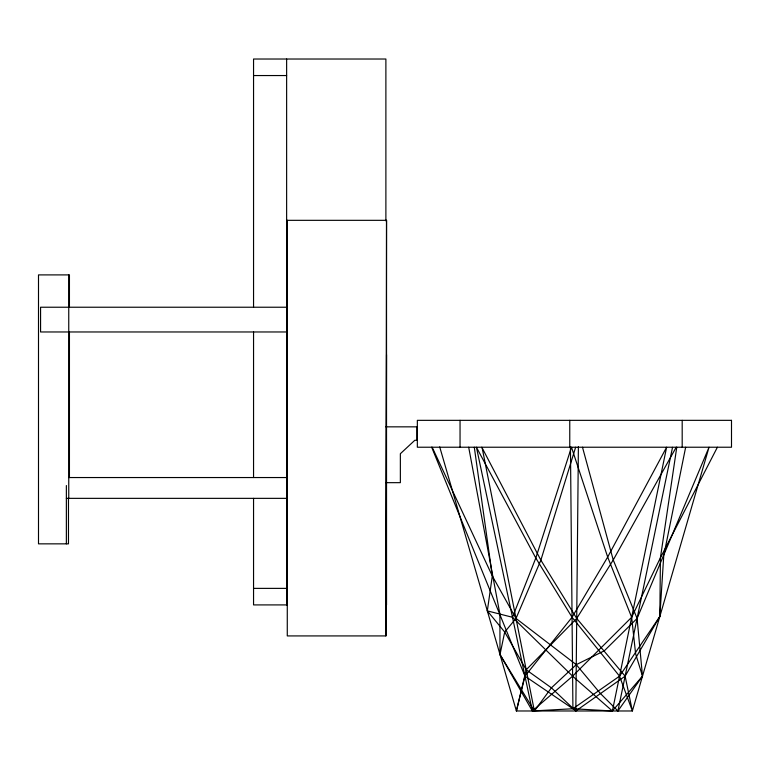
<?xml version="1.0" encoding="UTF-8"?>
<svg xmlns="http://www.w3.org/2000/svg" width="770" height="770" viewBox="0 0 770 770"><rect width="100%" height="100%" fill="white"/><g stroke="black" fill="none" stroke-linecap="round" stroke-linejoin="round"><path stroke-width="1.16" d="M286.632 220.326L386.53 220.326L385.886 635.924L287.277 635.924L287.277 220.326M386.53 354.729L385.886 635.924L385.886 604.72M685.656 447.226L663.74 555.805L659.842 616.462L625.125 676.166L575.816 710.979L578.385 446.754M575.816 710.979L551.407 687.822L526.208 669.784L504.706 632.035L487.323 610.88L492.309 575.95L474.301 447.226M676.772 447.226L660.419 557.778L659.842 616.462L619.542 676.166L572.918 708.737L532.359 710.979L500 654.558L499.903 614.085L468.689 447.226M432.153 447.226L492.309 575.95L516.015 618.435L576.268 664.654L600.475 693.577L617.915 710.979L672.537 447.303M575.642 447.226L540.867 560.165L516.015 618.435L504.706 632.035L500 654.558L534.39 710.979L551.407 687.822L576.268 664.654L604.335 650.794L637.088 618.435L709.035 447.226L632.372 710.979L516.391 710.979L439.708 446.898M582.486 447.226L613.238 559.973L637.088 618.435L642.488 676.166L612.391 710.979L572.611 676.166L512.483 617.28L535.804 558.038L571.475 447.226L607.674 557.047L631.65 617.28L635.616 653.778L642.488 676.166L617.915 710.979M717.39 447.226L660.419 557.778L631.65 617.28L572.611 676.166L532.359 710.979L476.418 447.226L535.804 558.038L572.052 617.28L619.542 676.166L632.372 710.979L625.125 676.166L576.72 618.435L540.867 560.165L481.789 447.226M676.214 447.226L613.238 559.973L576.72 618.435L526.208 669.784L516.391 710.979L524.976 676.166L572.052 617.28L607.674 557.047L666.618 447.226L612.391 710.979L572.918 708.737L524.976 676.166L431.681 447.226M253.551 75.547L286.632 75.547M286.632 307.23L40.569 307.23L40.569 331.966L286.632 331.966M385.886 426.84L416.897 426.84L416.897 440.276L414.828 440.276L400.361 453.722L400.361 482.665L385.886 482.665M68.751 477.544L286.632 477.544M66.364 498.354L286.632 498.354M253.551 588.376L286.632 588.376M287.277 604.912L253.551 604.912L253.551 498.354M487.323 610.88L512.483 617.28M482.078 447.466L534.39 710.979M570.445 446.764L572.918 708.737M385.895 630.659L385.886 604.912L386.53 604.912L386.53 220.326M682.191 420.343L682.191 447.226M569.762 420.343L569.762 447.226M460.046 420.343L460.046 447.226M385.886 220.874L385.886 59.02L253.551 59.02L253.551 307.23M286.632 59.02L286.632 604.912M253.551 331.966L253.551 477.544M69.444 307.23L69.444 274.9L38.5 274.9L38.5 543.851L68.472 543.851L68.472 498.354M69.444 331.966L69.444 477.544M68.751 274.9L68.751 498.354M66.364 485.543L66.364 543.851M731.5 420.343L417.34 420.343L417.34 447.226L731.5 447.226L731.5 420.343"/></g></svg>
